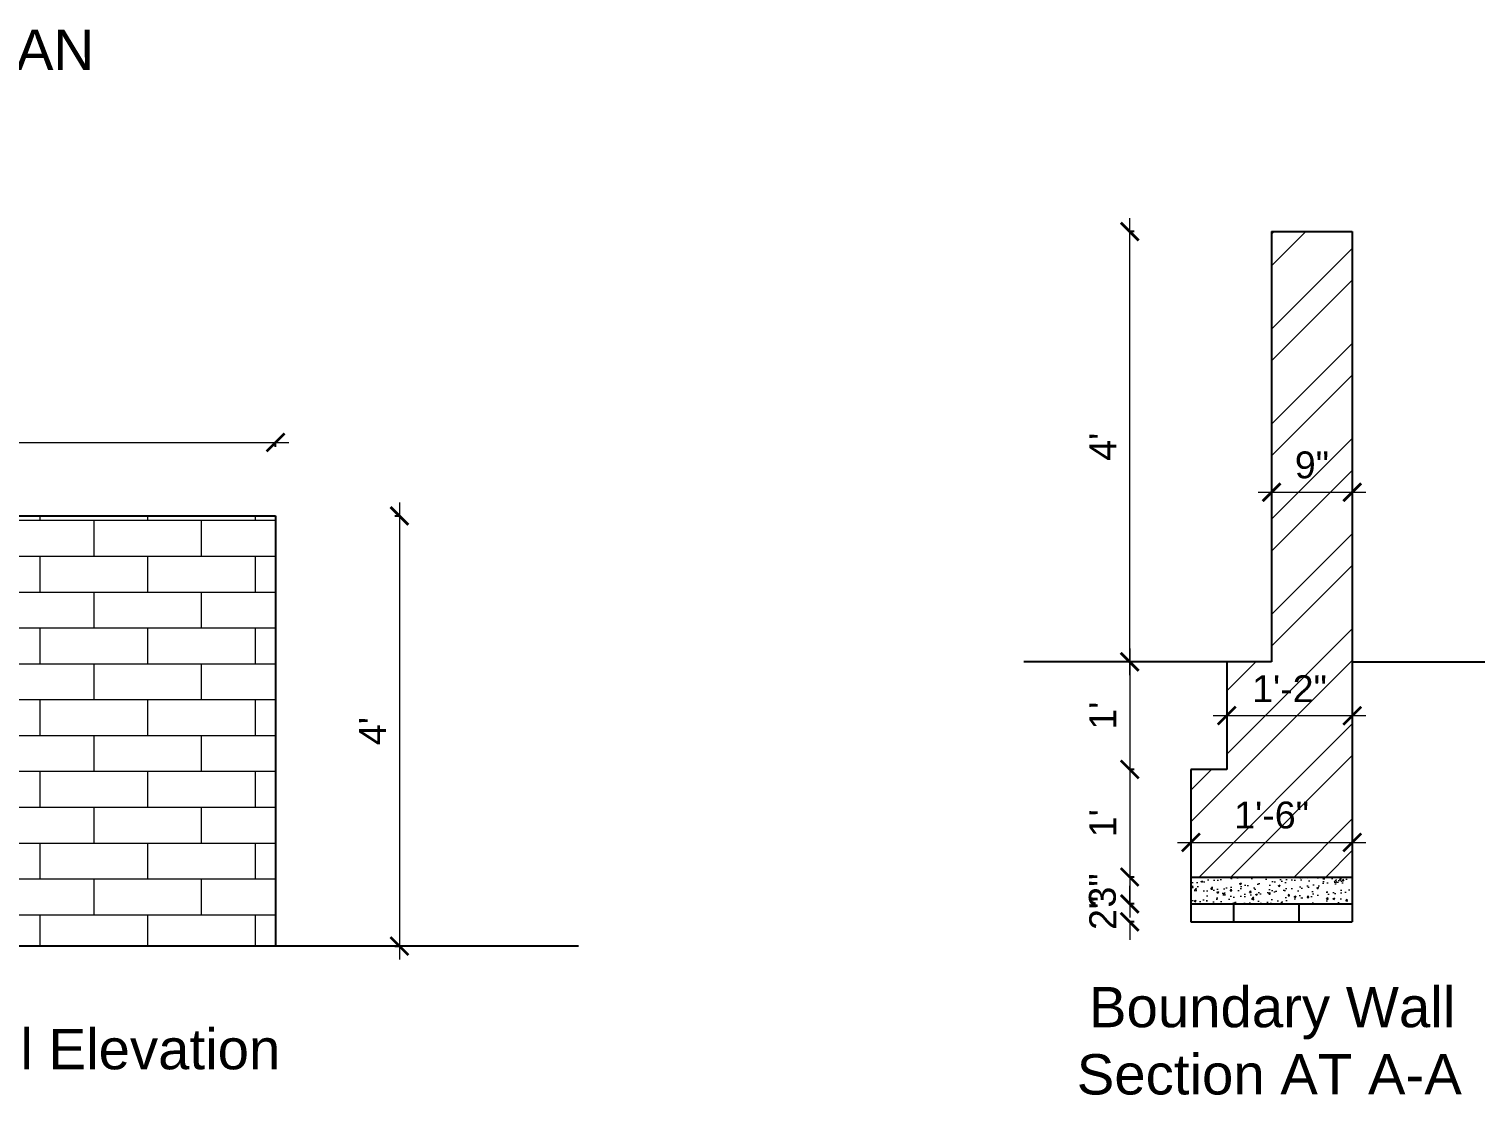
# Model space of a CAD drawing. Header units: inches. Extents: x -12071822 to 12321209, y -1222525 to 1319227.
# Drawn here: x 116776.4 to 117099.1, y 45522.5 to 45760.4 of the extents above; entities that cross this region are included whole.
import ezdxf

# ---------------------------------------------------------------- set-up
doc = ezdxf.new("R2010")
doc.units = ezdxf.units.IN
doc.header["$MEASUREMENT"] = 0
doc.header["$PDMODE"] = 35
for name, color, linetype, lineweight in [('Hatch', 9, 'Continuous', 9), ('TEXT', 255, 'Continuous', 35), ('Windows', 151, 'Continuous', 15)]:
    doc.layers.add(name, color=color, linetype=linetype, lineweight=lineweight)
doc.styles.get("Standard").update_dxf_attribs({"font": 'arial.ttf'})
doc.dimstyles.new('Copy(2) of Standard', dxfattribs={"dimtxt": 6, "dimasz": 4, "dimexe": 0, "dimexo": 6, "dimgap": 3, "dimtad": 1, "dimdec": 0, "dimlfac": 0.5, "dimzin": 0, "dimdsep": 46, "dimlunit": 4, "dimtxsty": 'Standard', "dimblk": 'ARCHTICK', "dimcen": 0.09, "dimdle": 3, "dimclrd": 256, "dimadec": 0, "dimazin": 0, "dimtfac": 1, "dimtdec": 0, "dimtofl": 0, "dimtmove": 0, "dimatfit": 3, "dimfxl": 1, "dimfxlon": 1, "dimtolj": 1, "dimtzin": 0, "dimlwd": -1, "dimarcsym": 0})

# ---------------------------------------------------------------- blocks, each defined once
blk = doc.blocks.new('_ArchTick')
at = {"color": 0, "linetype": 'ByBlock', "const_width": 0.15}
blk.add_lwpolyline([(-0.5, -0.5), (0.5, 0.5)], dxfattribs=at)
blk = doc.blocks.new('*D1879')
at = {"layer": 'Defpoints', "color": 0, "transparency": 16777216}
for p in [(116831.41, 45668.16), (116677.89, 45555.79), (116831.41, 45555.79)]:
    blk.add_point(p, dxfattribs=at)
at = {"layer": 'Windows', "transparency": 16777216}
blk.add_line((116674.89, 45668.16), (116834.41, 45668.16), dxfattribs=at)
at = {"layer": 'Windows', "color": 0, "lineweight": -2, "transparency": 16777216}
for p, q in [((116677.89, 45667.16), (116677.89, 45668.16)), ((116831.41, 45667.16), (116831.41, 45668.16))]:
    blk.add_line(p, q, dxfattribs=at)
at = {"layer": 'Windows', "transparency": 16777216, "xscale": 4, "yscale": 4, "zscale": 4, "rotation": 180}
blk.add_blockref('_ArchTick', (116677.89, 45668.16), dxfattribs=at)
at = {"layer": 'Windows', "transparency": 16777216, "xscale": 4, "yscale": 4, "zscale": 4}
blk.add_blockref('_ArchTick', (116831.41, 45668.16), dxfattribs=at)
at = {"layer": 'Windows', "color": 0, "lineweight": -2, "transparency": 16777216, "insert": (116754.65, 45674.22), "char_height": 6, "attachment_point": 5}
blk.add_mtext('\\A1;6\'-5"', dxfattribs=at)
blk = doc.blocks.new('*D2042')
at = {"layer": 'Defpoints', "color": 0, "transparency": 16777216}
for p in [(116677.89, 45651.76), (116677.89, 45555.79), (116859.05, 45555.79)]:
    blk.add_point(p, dxfattribs=at)
at = {"layer": 'Windows', "transparency": 16777216}
blk.add_line((116859.05, 45654.76), (116859.05, 45552.79), dxfattribs=at)
at = {"layer": 'Windows', "color": 0, "lineweight": -2, "transparency": 16777216}
for p, q in [((116858.05, 45651.76), (116859.05, 45651.76)), ((116858.05, 45555.79), (116859.05, 45555.79))]:
    blk.add_line(p, q, dxfattribs=at)
at = {"layer": 'Windows', "transparency": 16777216, "xscale": 4, "yscale": 4, "zscale": 4}
for p, rotation in [((116859.05, 45651.76), 90), ((116859.05, 45555.79), 270)]:
    blk.add_blockref('_ArchTick', p, dxfattribs=dict(at, rotation=rotation))
at = {"layer": 'Windows', "color": 0, "lineweight": -2, "transparency": 16777216, "insert": (116853.05, 45603.77), "char_height": 6, "attachment_point": 5, "rotation": 90}
blk.add_mtext("\\A1;4'", dxfattribs=at)
blk = doc.blocks.new('*D2043')
at = {"layer": 'Defpoints', "color": 0, "transparency": 16777216}
for p in [(117053.67, 45657.04), (117071.67, 45657.04), (117071.67, 45657.04)]:
    blk.add_point(p, dxfattribs=at)
at = {"layer": 'Windows', "transparency": 16777216}
blk.add_line((117050.67, 45657.04), (117074.67, 45657.04), dxfattribs=at)
at = {"layer": 'Windows', "transparency": 16777216, "xscale": 4, "yscale": 4, "zscale": 4, "rotation": 180}
blk.add_blockref('_ArchTick', (117053.67, 45657.04), dxfattribs=at)
at = {"layer": 'Windows', "transparency": 16777216, "xscale": 4, "yscale": 4, "zscale": 4}
blk.add_blockref('_ArchTick', (117071.67, 45657.04), dxfattribs=at)
at = {"layer": 'Windows', "color": 0, "lineweight": -2, "transparency": 16777216, "insert": (117062.67, 45663.11), "char_height": 6, "attachment_point": 5}
blk.add_mtext('\\A1;9"', dxfattribs=at)
blk = doc.blocks.new('*D2044')
at = {"layer": 'Defpoints', "color": 0, "transparency": 16777216}
for p in [(117043.67, 45607.2), (117071.67, 45607.2), (117071.67, 45607.2)]:
    blk.add_point(p, dxfattribs=at)
at = {"layer": 'Windows', "transparency": 16777216}
blk.add_line((117040.67, 45607.2), (117074.67, 45607.2), dxfattribs=at)
at = {"layer": 'Windows', "transparency": 16777216, "xscale": 4, "yscale": 4, "zscale": 4, "rotation": 180}
blk.add_blockref('_ArchTick', (117043.67, 45607.2), dxfattribs=at)
at = {"layer": 'Windows', "transparency": 16777216, "xscale": 4, "yscale": 4, "zscale": 4}
blk.add_blockref('_ArchTick', (117071.67, 45607.2), dxfattribs=at)
at = {"layer": 'Windows', "color": 0, "lineweight": -2, "transparency": 16777216, "insert": (117057.67, 45613.21), "char_height": 6, "attachment_point": 5}
blk.add_mtext('\\A1;1\'-2"', dxfattribs=at)
blk = doc.blocks.new('*D2045')
at = {"layer": 'Defpoints', "color": 0, "transparency": 16777216}
for p in [(117022.01, 45715.2), (117071.67, 45715.2), (117071.67, 45619.2)]:
    blk.add_point(p, dxfattribs=at)
at = {"layer": 'Windows', "transparency": 16777216}
blk.add_line((117022.01, 45616.2), (117022.01, 45718.2), dxfattribs=at)
at = {"layer": 'Windows', "color": 0, "lineweight": -2, "transparency": 16777216}
for p, q in [((117023.01, 45715.2), (117022.01, 45715.2)), ((117023.01, 45619.2), (117022.01, 45619.2))]:
    blk.add_line(p, q, dxfattribs=at)
at = {"layer": 'Windows', "transparency": 16777216, "xscale": 4, "yscale": 4, "zscale": 4}
for p, rotation in [((117022.01, 45715.2), 90), ((117022.01, 45619.2), 270)]:
    blk.add_blockref('_ArchTick', p, dxfattribs=dict(at, rotation=rotation))
at = {"layer": 'Windows', "color": 0, "lineweight": -2, "transparency": 16777216, "insert": (117016.01, 45667.2), "char_height": 6, "attachment_point": 5, "rotation": 90}
blk.add_mtext("\\A1;4'", dxfattribs=at)
blk = doc.blocks.new('*D2046')
at = {"layer": 'Defpoints', "color": 0, "transparency": 16777216}
for p in [(117043.67, 45619.2), (117022.01, 45595.2), (117035.67, 45595.2)]:
    blk.add_point(p, dxfattribs=at)
at = {"layer": 'Windows', "transparency": 16777216}
blk.add_line((117022.01, 45622.2), (117022.01, 45592.2), dxfattribs=at)
at = {"layer": 'Windows', "color": 0, "lineweight": -2, "transparency": 16777216}
for p, q in [((117023.01, 45619.2), (117022.01, 45619.2)), ((117023.01, 45595.2), (117022.01, 45595.2))]:
    blk.add_line(p, q, dxfattribs=at)
at = {"layer": 'Windows', "transparency": 16777216, "xscale": 4, "yscale": 4, "zscale": 4}
for p, rotation in [((117022.01, 45619.2), 90), ((117022.01, 45595.2), 270)]:
    blk.add_blockref('_ArchTick', p, dxfattribs=dict(at, rotation=rotation))
at = {"layer": 'Windows', "color": 0, "lineweight": -2, "transparency": 16777216, "insert": (117016, 45607.2), "char_height": 6, "attachment_point": 5, "rotation": 90}
blk.add_mtext("\\A1;1'", dxfattribs=at)
blk = doc.blocks.new('*D2047')
at = {"layer": 'Defpoints', "color": 0, "transparency": 16777216}
for p in [(117035.67, 45595.2), (117022.01, 45571.2), (117035.67, 45571.2)]:
    blk.add_point(p, dxfattribs=at)
at = {"layer": 'Windows', "transparency": 16777216}
blk.add_line((117022.01, 45598.2), (117022.01, 45568.2), dxfattribs=at)
at = {"layer": 'Windows', "color": 0, "lineweight": -2, "transparency": 16777216}
for p, q in [((117023.01, 45595.2), (117022.01, 45595.2)), ((117023.01, 45571.2), (117022.01, 45571.2))]:
    blk.add_line(p, q, dxfattribs=at)
at = {"layer": 'Windows', "transparency": 16777216, "xscale": 4, "yscale": 4, "zscale": 4}
for p, rotation in [((117022.01, 45595.2), 90), ((117022.01, 45571.2), 270)]:
    blk.add_blockref('_ArchTick', p, dxfattribs=dict(at, rotation=rotation))
at = {"layer": 'Windows', "color": 0, "lineweight": -2, "transparency": 16777216, "insert": (117016, 45583.2), "char_height": 6, "attachment_point": 5, "rotation": 90}
blk.add_mtext("\\A1;1'", dxfattribs=at)
blk = doc.blocks.new('*D2048')
at = {"layer": 'Defpoints', "color": 0, "transparency": 16777216}
for p in [(117035.67, 45571.2), (117022.01, 45565.2), (117035.67, 45565.2)]:
    blk.add_point(p, dxfattribs=at)
at = {"layer": 'Windows', "transparency": 16777216}
blk.add_line((117022.01, 45574.2), (117022.01, 45562.2), dxfattribs=at)
at = {"layer": 'Windows', "color": 0, "lineweight": -2, "transparency": 16777216}
for p, q in [((117023.01, 45571.2), (117022.01, 45571.2)), ((117023.01, 45565.2), (117022.01, 45565.2))]:
    blk.add_line(p, q, dxfattribs=at)
at = {"layer": 'Windows', "transparency": 16777216, "xscale": 4, "yscale": 4, "zscale": 4}
for p, rotation in [((117022.01, 45571.2), 90), ((117022.01, 45565.2), 270)]:
    blk.add_blockref('_ArchTick', p, dxfattribs=dict(at, rotation=rotation))
at = {"layer": 'Windows', "color": 0, "lineweight": -2, "transparency": 16777216, "insert": (117015.94, 45568.2), "char_height": 6, "attachment_point": 5, "rotation": 90}
blk.add_mtext('\\A1;3"', dxfattribs=at)
blk = doc.blocks.new('*D2049')
at = {"layer": 'Defpoints', "color": 0, "transparency": 16777216}
for p in [(117035.67, 45565.2), (117022.01, 45561.2), (117035.67, 45561.2)]:
    blk.add_point(p, dxfattribs=at)
at = {"layer": 'Windows', "transparency": 16777216}
for p, q in [((117022.01, 45565.2), (117022.01, 45569.2)), ((117022.01, 45561.2), (117022.01, 45557.2))]:
    blk.add_line(p, q, dxfattribs=at)
at = {"layer": 'Windows', "color": 0, "lineweight": -2, "transparency": 16777216}
for p, q in [((117023.01, 45565.2), (117022.01, 45565.2)), ((117023.01, 45561.2), (117022.01, 45561.2))]:
    blk.add_line(p, q, dxfattribs=at)
at = {"layer": 'Windows', "transparency": 16777216, "xscale": 4, "yscale": 4, "zscale": 4}
for p, rotation in [((117022.01, 45565.2), 270), ((117022.01, 45561.2), 90)]:
    blk.add_blockref('_ArchTick', p, dxfattribs=dict(at, rotation=rotation))
at = {"layer": 'Windows', "color": 0, "lineweight": -2, "transparency": 16777216, "insert": (117016, 45563.2), "char_height": 6, "attachment_point": 5, "rotation": 90}
blk.add_mtext('\\A1;2"', dxfattribs=at)
blk = doc.blocks.new('*D2050')
at = {"layer": 'Defpoints', "color": 0, "transparency": 16777216}
for p in [(117035.67, 45582.56), (117071.67, 45582.56), (117071.67, 45578.93)]:
    blk.add_point(p, dxfattribs=at)
at = {"layer": 'Windows', "transparency": 16777216}
blk.add_line((117032.67, 45578.93), (117074.67, 45578.93), dxfattribs=at)
at = {"layer": 'Windows', "transparency": 16777216, "xscale": 4, "yscale": 4, "zscale": 4, "rotation": 180}
blk.add_blockref('_ArchTick', (117035.67, 45578.93), dxfattribs=at)
at = {"layer": 'Windows', "transparency": 16777216, "xscale": 4, "yscale": 4, "zscale": 4}
blk.add_blockref('_ArchTick', (117071.67, 45578.93), dxfattribs=at)
at = {"layer": 'Windows', "color": 0, "lineweight": -2, "transparency": 16777216, "insert": (117053.67, 45584.99), "char_height": 6, "attachment_point": 5}
blk.add_mtext('\\A1;1\'-6"', dxfattribs=at)

msp = doc.modelspace()

# ---------------------------------------------------------------- hatches: boundary and pattern name
at = {"layer": 'Hatch'}
h = msp.add_hatch(dxfattribs=at)
h.set_pattern_fill('ANSI32', color=256, scale=40)
h.set_pattern_definition([(45, (-100135.352, -30915.692), (-10.6066017, 10.6066017), []), (45, (-100128.28, -30915.692), (-10.6066017, 10.6066017), [])])
h.paths.add_polyline_path([(117071.67, 45715.2), (117053.67, 45715.2), (117053.67, 45619.2), (117043.67, 45619.2), (117043.67, 45595.2), (117035.67, 45595.2), (117035.67, 45571.2), (117071.67, 45571.2)])
h = msp.add_hatch(dxfattribs=at)
h.set_pattern_fill('AR-CONC', color=256, scale=0.6)
h.set_pattern_definition([(50, (-100135.3517, -30915.692), (4.303561096, -0.37651281), [0.45, -4.95]), (355, (-100135.3517, -30915.692), (-0.832508, 4.5131528), [0.36, -3.96]), (100.4514445, (-100134.993, -30915.7232), (3.47105308, 4.136639946), [0.38244115, -4.20685267]), (46.1842, (-100135.3517, -30914.492), (6.40344798, -0.99311568), [0.675, -7.425]), (96.6356355, (-100134.818, -30914.5746), (5.60797167, 5.8447116), [0.57366205, -6.31028256]), (351.184164, (-100135.352, -30914.492), (5.60797167, 5.8447116), [0.54, -5.94]), (21, (-100134.7517, -30914.792), (3.58144231, -2.415713344), [0.45, -4.95]), (326, (-100134.7517, -30914.792), (1.45989199, 4.35090027), [0.36, -3.96]), (71.4514447, (-100134.4533, -30914.993), (5.04133426, 1.93518692), [0.38244114, -4.20685267]), (37.5, (-100135.3517, -30915.6918), (0.072959132, 1.997363123), [0, -3.912, 0, -4.02, 0, -3.975]), (7.5, (-100135.3517, -30915.6918), (1.578417225, 2.366470271), [0, -2.292, 0, -3.822, 0, -1.515]), (327.5, (-100136.6897, -30915.6918), (3.202934617, -0.13532923), [0, -1.5, 0, -4.68, 0, -6.21]), (317.5, (-100137.2897, -30915.6918), (3.499117016, 0.600629894), [0, -1.95, 0, -3.108, 0, -4.41])])
h.paths.add_polyline_path([(117071.67, 45565.2), (117071.67, 45571.2), (117035.67, 45571.2), (117035.67, 45565.2)])
at = {"layer": 'Windows'}
h = msp.add_hatch(dxfattribs=at)
h.set_pattern_fill('AR-BRSTD', color=256, scale=3)
h.set_pattern_definition([(0, (7698.906, 8398.122), (0, 8.001), []), (90, (7698.906, 8398.122), (-12, 8.001), [8.001, -8.001])])
h.paths.add_polyline_path([(116677.89, 45555.79), (116831.41, 45555.79), (116831.41, 45651.76), (116677.89, 45651.76)])

# ---------------------------------------------------------------- linework, layer by layer
at = {"layer": 'Windows', "lineweight": -2}
for p, q in [((117053.67, 45715.2), (117071.67, 45715.2)), ((117053.67, 45715.2), (117053.67, 45619.2)), ((117071.67, 45715.2), (117071.67, 45561.2)), ((116677.89, 45651.76), (116831.41, 45651.76)), ((116831.41, 45651.76), (116831.41, 45555.79)), ((117043.67, 45619.2), (116998.39, 45619.2)), ((117053.67, 45619.2), (117043.67, 45619.2)), ((117043.67, 45619.2), (117043.67, 45595.2)), ((117071.67, 45619.2), (117124.48, 45619.2)), ((117043.67, 45595.2), (117035.67, 45595.2)), ((117035.67, 45595.2), (117035.67, 45561.2)), ((117035.67, 45571.2), (117071.67, 45571.2)), ((117035.67, 45565.2), (117071.67, 45565.2)), ((117045.18, 45565.2), (117045.18, 45561.2)), ((117059.78, 45565.2), (117059.78, 45561.2)), ((117035.67, 45561.2), (117071.67, 45561.2)), ((116898.98, 45555.79), (116528.47, 45555.79))]:
    msp.add_line(p, q, dxfattribs=at)

# ---------------------------------------------------------------- texts
at = {"layer": 'TEXT', "char_height": 9}
for s, width, gutter_width, heights, insert, attachment_point in [('\\pi27.96353;SECOND & THIRD FLOOR PLAN', 245.0498, 2.25, [37.88], (116572.27, 45751.16), 7), ('\\pi224.67566;Boundary Wall\\P\\pi221.95294;Section AT A-A', 529.3077, 4.86, [81.82], (116788.24, 45546.68), 1), ('West Wall Elevation', 179.408, 4.86, [0], (116832.47, 45537.3), 3)]:
    msp.add_mtext_dynamic_manual_height_columns(s, width=width, gutter_width=gutter_width, heights=heights, dxfattribs=dict(at, insert=insert, attachment_point=attachment_point))

# ---------------------------------------------------------------- dimensions: what is measured, and where the dimension line sits
at = {"layer": 'Windows', "lineweight": -2}
for base, p1, p2, angle, picture, middle in [((117022.01, 45715.2), (117071.67, 45619.2), (117071.67, 45715.2), 90, '*D2045', (117016.01, 45667.2)), ((116831.41, 45668.16), (116677.89, 45555.79), (116831.41, 45555.79), 180, '*D1879', (116754.65, 45674.22)), ((116859.05, 45555.79), (116677.89, 45651.76), (116677.89, 45555.79), 90, '*D2042', (116853.05, 45603.77)), ((117022.01, 45595.2), (117043.67, 45619.2), (117035.67, 45595.2), 90, '*D2046', (117016, 45607.2)), ((117022.01, 45571.2), (117035.67, 45595.2), (117035.67, 45571.2), 90, '*D2047', (117016, 45583.2))]:
    dim = msp.add_linear_dim(base=base, p1=p1, p2=p2, angle=angle, dimstyle='Copy(2) of Standard', dxfattribs=at)
    dim.commit()
    dim.dimension.update_dxf_attribs({"geometry": picture, "text_midpoint": middle})
for base, p1, p2, picture, middle in [((117071.67, 45657.04), (117053.67, 45657.04), (117071.67, 45657.04), '*D2043', (117062.67, 45657.04)), ((117071.67, 45607.2), (117043.67, 45607.2), (117071.67, 45607.2), '*D2044', (117057.67, 45607.2))]:
    dim = msp.add_linear_dim(base=base, p1=p1, p2=p2, dimstyle='Copy(2) of Standard', dxfattribs=at)
    dim.commit()
    dim.dimension.update_dxf_attribs({"geometry": picture, "text_midpoint": middle, "dimtype": 160})
dim = msp.add_linear_dim(base=(117071.67, 45578.93), p1=(117035.67, 45582.56), p2=(117071.67, 45582.56), dimstyle='Copy(2) of Standard', dxfattribs=at)
dim.commit()
dim.dimension.update_dxf_attribs({"geometry": '*D2050', "text_midpoint": (117053.67, 45584.99)})
for base, p1, p2, picture, middle in [((117022.01, 45565.2), (117035.67, 45571.2), (117035.67, 45565.2), '*D2048', (117022.01, 45568.2)), ((117022.01, 45561.2), (117035.67, 45565.2), (117035.67, 45561.2), '*D2049', (117022.01, 45563.2))]:
    dim = msp.add_linear_dim(base=base, p1=p1, p2=p2, angle=90, dimstyle='Copy(2) of Standard', dxfattribs=at)
    dim.commit()
    dim.dimension.update_dxf_attribs({"geometry": picture, "text_midpoint": middle, "dimtype": 160})

doc.saveas('drawing.dxf')
